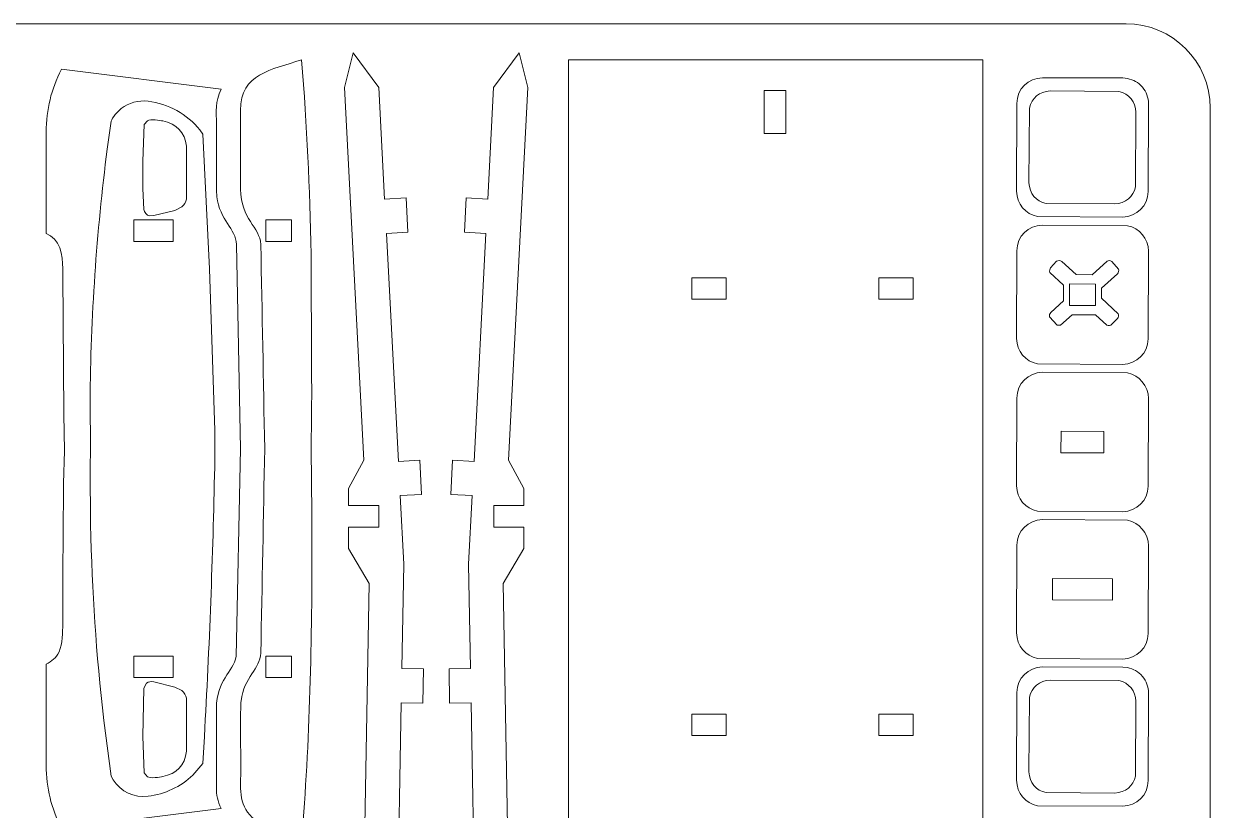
# Model space of a CAD drawing. Header units: centimetres. Extents: x -115 to 36, y 62 to 130.
# Drawn here: x -57.86 to -40.25, y 118.63 to 130.3 of the extents above; entities that cross this region are included whole.
import ezdxf

# ---------------------------------------------------------------- set-up
doc = ezdxf.new("R2010")
doc.units = ezdxf.units.CM
doc.header["$MEASUREMENT"] = 0
doc.layers.add('Camada 1', color=7, linetype='Continuous')

msp = doc.modelspace()

# ---------------------------------------------------------------- linework, layer by layer
at = {"layer": 'Camada 1', "lineweight": 9}
for points, knots in [([(-76.48531, 129.0524), (-76.48531, 129.73959), (-75.92308, 130.30186), (-75.23589, 130.30186), (-75.23589, 130.30186), (-75.23589, 130.30186), (-41.50117, 130.30186), (-41.50117, 130.30186), (-41.50117, 130.30186), (-40.81398, 130.30186), (-40.25171, 129.73959), (-40.25171, 129.0524), (-40.25171, 129.0524), (-40.25171, 129.0524), (-40.25171, 76.57619), (-40.25171, 76.57619), (-40.25171, 76.57619), (-40.25171, 75.88896), (-40.81398, 75.32674), (-41.50117, 75.32674), (-41.50117, 75.32674), (-41.50117, 75.32674), (-75.23589, 75.32674), (-75.23589, 75.32674), (-75.23589, 75.32674), (-75.92308, 75.32674), (-76.48531, 75.88896), (-76.48531, 76.57619), (-76.48531, 76.57619), (-76.48531, 76.57619), (-76.48531, 129.0524), (-76.48531, 129.0524)], [0, 0, 0, 0, 0.11111111, 0.11111111, 0.11111111, 0.11111111, 0.22222222, 0.22222222, 0.22222222, 0.22222222, 0.33333333, 0.33333333, 0.33333333, 0.33333333, 0.44444444, 0.44444444, 0.44444444, 0.44444444, 0.55555556, 0.55555556, 0.55555556, 0.55555556, 0.66666667, 0.66666667, 0.66666667, 0.66666667, 0.77777778, 0.77777778, 0.77777778, 0.77777778, 1, 1, 1, 1]), ([(-52.59216, 123.15259), (-52.59216, 123.15259), (-52.59216, 122.83399), (-52.59216, 122.83399), (-52.59216, 122.83399), (-52.59216, 122.83399), (-53.03818, 122.83399), (-53.03818, 122.83399), (-53.03818, 122.83399), (-53.03818, 122.83399), (-53.03818, 122.51538), (-53.03818, 122.51538), (-53.03818, 122.51538), (-53.03818, 122.51538), (-52.73472, 121.99841), (-52.73472, 121.99841), (-52.73472, 121.99841), (-52.73472, 121.99841), (-52.85782, 115.07573), (-52.85782, 115.07573), (-52.85782, 115.07573), (-52.85782, 115.07573), (-52.98452, 113.59119), (-52.98452, 113.59119), (-52.98452, 113.59119), (-52.98452, 113.59119), (-53.20273, 113.2903), (-53.20273, 113.2903), (-53.20273, 113.2903), (-53.20273, 113.2903), (-53.20273, 112.9717), (-53.20273, 112.9717), (-53.20273, 112.9717), (-53.20273, 112.9717), (-52.87338, 112.9717), (-52.87338, 112.9717), (-52.87338, 112.9717), (-52.87338, 112.9717), (-52.87338, 112.6531), (-52.87338, 112.6531), (-52.87338, 112.6531), (-52.87338, 112.6531), (-53.20273, 112.6531), (-53.20273, 112.6531), (-53.20273, 112.6531), (-53.20273, 112.6531), (-53.20273, 112.3345), (-53.20273, 112.3345), (-53.20273, 112.3345), (-53.20273, 112.3345), (-53.11828, 112.02372), (-53.11828, 112.02372), (-53.11828, 112.02372), (-53.11828, 112.02372), (-53.18522, 111.23918), (-53.18522, 111.23918), (-53.18522, 111.23918), (-53.18522, 111.23918), (-52.9638, 110.84691), (-52.9638, 110.84691), (-52.9638, 110.84691), (-52.9638, 110.84691), (-52.70892, 110.84691), (-52.70892, 110.84691), (-52.70892, 110.84691), (-52.70892, 110.84691), (-52.55017, 112.70736), (-52.55017, 112.70736), (-52.55017, 112.70736), (-52.55017, 112.70736), (-52.23271, 112.68025), (-52.23271, 112.68025), (-52.23271, 112.68025), (-52.23271, 112.68025), (-52.18937, 113.18818), (-52.18937, 113.18818), (-52.18937, 113.18818), (-52.18937, 113.18818), (-52.50683, 113.21528), (-52.50683, 113.21528), (-52.50683, 113.21528), (-52.50683, 113.21528), (-52.34808, 115.07573), (-52.34808, 115.07573), (-52.34808, 115.07573), (-52.34808, 115.07573), (-52.32059, 116.62247), (-52.32059, 116.62247), (-52.32059, 116.62247), (-52.32059, 116.62247), (-52.00203, 116.61681), (-52.00203, 116.61681), (-52.00203, 116.61681), (-52.00203, 116.61681), (-51.99294, 117.12647), (-51.99294, 117.12647), (-51.99294, 117.12647), (-51.99294, 117.12647), (-52.3115, 117.13213), (-52.3115, 117.13213), (-52.3115, 117.13213), (-52.3115, 117.13213), (-52.25648, 120.22563), (-52.25648, 120.22563), (-52.25648, 120.22563), (-52.25648, 120.22563), (-51.93792, 120.21996), (-51.93792, 120.21996), (-51.93792, 120.21996), (-51.93792, 120.21996), (-51.92887, 120.72966), (-51.92887, 120.72966), (-51.92887, 120.72966), (-51.92887, 120.72966), (-52.24743, 120.73533), (-52.24743, 120.73533), (-52.24743, 120.73533), (-52.24743, 120.73533), (-52.2199, 122.28208), (-52.2199, 122.28208), (-52.2199, 122.28208), (-52.2199, 122.28208), (-52.27327, 123.30017), (-52.27327, 123.30017), (-52.27327, 123.30017), (-52.27327, 123.30017), (-51.95509, 123.31688), (-51.95509, 123.31688), (-51.95509, 123.31688), (-51.95509, 123.31688), (-51.98177, 123.82591), (-51.98177, 123.82591), (-51.98177, 123.82591), (-51.98177, 123.82591), (-52.29995, 123.80924), (-52.29995, 123.80924), (-52.29995, 123.80924), (-52.29995, 123.80924), (-52.47718, 127.19093), (-52.47718, 127.19093), (-52.47718, 127.19093), (-52.47718, 127.19093), (-52.159, 127.20759), (-52.159, 127.20759), (-52.159, 127.20759), (-52.159, 127.20759), (-52.18569, 127.71666), (-52.18569, 127.71666), (-52.18569, 127.71666), (-52.18569, 127.71666), (-52.50387, 127.7), (-52.50387, 127.7), (-52.50387, 127.7), (-52.50387, 127.7), (-52.59073, 129.35805), (-52.59073, 129.35805), (-52.59073, 129.35805), (-52.59073, 129.35805), (-52.96989, 129.87017), (-52.96989, 129.87017), (-52.96989, 129.87017), (-52.96989, 129.87017), (-53.10052, 129.35805), (-53.10052, 129.35805), (-53.10052, 129.35805), (-53.10052, 129.35805), (-52.81063, 123.82688), (-52.81063, 123.82688), (-52.81063, 123.82688), (-52.81063, 123.82688), (-53.03818, 123.40746), (-53.03818, 123.40746), (-53.03818, 123.40746), (-53.03818, 123.40746), (-53.03818, 123.15259), (-53.03818, 123.15259), (-53.03818, 123.15259), (-53.03818, 123.15259), (-52.59216, 123.15259), (-52.59216, 123.15259)], [0, 0, 0, 0, 0.02173913, 0.02173913, 0.02173913, 0.02173913, 0.04347826, 0.04347826, 0.04347826, 0.04347826, 0.06521739, 0.06521739, 0.06521739, 0.06521739, 0.08695652, 0.08695652, 0.08695652, 0.08695652, 0.10869565, 0.10869565, 0.10869565, 0.10869565, 0.13043478, 0.13043478, 0.13043478, 0.13043478, 0.15217391, 0.15217391, 0.15217391, 0.15217391, 0.17391304, 0.17391304, 0.17391304, 0.17391304, 0.19565217, 0.19565217, 0.19565217, 0.19565217, 0.2173913, 0.2173913, 0.2173913, 0.2173913, 0.23913043, 0.23913043, 0.23913043, 0.23913043, 0.26086957, 0.26086957, 0.26086957, 0.26086957, 0.2826087, 0.2826087, 0.2826087, 0.2826087, 0.30434783, 0.30434783, 0.30434783, 0.30434783, 0.32608696, 0.32608696, 0.32608696, 0.32608696, 0.34782609, 0.34782609, 0.34782609, 0.34782609, 0.36956522, 0.36956522, 0.36956522, 0.36956522, 0.39130435, 0.39130435, 0.39130435, 0.39130435, 0.41304348, 0.41304348, 0.41304348, 0.41304348, 0.43478261, 0.43478261, 0.43478261, 0.43478261, 0.45652174, 0.45652174, 0.45652174, 0.45652174, 0.47826087, 0.47826087, 0.47826087, 0.47826087, 0.5, 0.5, 0.5, 0.5, 0.52173913, 0.52173913, 0.52173913, 0.52173913, 0.54347826, 0.54347826, 0.54347826, 0.54347826, 0.56521739, 0.56521739, 0.56521739, 0.56521739, 0.58695652, 0.58695652, 0.58695652, 0.58695652, 0.60869565, 0.60869565, 0.60869565, 0.60869565, 0.63043478, 0.63043478, 0.63043478, 0.63043478, 0.65217391, 0.65217391, 0.65217391, 0.65217391, 0.67391304, 0.67391304, 0.67391304, 0.67391304, 0.69565217, 0.69565217, 0.69565217, 0.69565217, 0.7173913, 0.7173913, 0.7173913, 0.7173913, 0.73913043, 0.73913043, 0.73913043, 0.73913043, 0.76086957, 0.76086957, 0.76086957, 0.76086957, 0.7826087, 0.7826087, 0.7826087, 0.7826087, 0.80434783, 0.80434783, 0.80434783, 0.80434783, 0.82608696, 0.82608696, 0.82608696, 0.82608696, 0.84782609, 0.84782609, 0.84782609, 0.84782609, 0.86956522, 0.86956522, 0.86956522, 0.86956522, 0.89130435, 0.89130435, 0.89130435, 0.89130435, 0.91304348, 0.91304348, 0.91304348, 0.91304348, 0.93478261, 0.93478261, 0.93478261, 0.93478261, 0.95652174, 0.95652174, 0.95652174, 0.95652174, 1, 1, 1, 1]), ([(-50.88548, 123.15259), (-50.88548, 123.15259), (-50.88548, 122.83399), (-50.88548, 122.83399), (-50.88548, 122.83399), (-50.88548, 122.83399), (-50.43947, 122.83399), (-50.43947, 122.83399), (-50.43947, 122.83399), (-50.43947, 122.83399), (-50.43947, 122.51538), (-50.43947, 122.51538), (-50.43947, 122.51538), (-50.43947, 122.51538), (-50.74293, 121.99841), (-50.74293, 121.99841), (-50.74293, 121.99841), (-50.74293, 121.99841), (-50.61983, 115.07573), (-50.61983, 115.07573), (-50.61983, 115.07573), (-50.61983, 115.07573), (-50.49313, 113.59119), (-50.49313, 113.59119), (-50.49313, 113.59119), (-50.49313, 113.59119), (-50.27492, 113.2903), (-50.27492, 113.2903), (-50.27492, 113.2903), (-50.27492, 113.2903), (-50.27492, 112.9717), (-50.27492, 112.9717), (-50.27492, 112.9717), (-50.27492, 112.9717), (-50.60426, 112.9717), (-50.60426, 112.9717), (-50.60426, 112.9717), (-50.60426, 112.9717), (-50.60426, 112.6531), (-50.60426, 112.6531), (-50.60426, 112.6531), (-50.60426, 112.6531), (-50.27492, 112.6531), (-50.27492, 112.6531), (-50.27492, 112.6531), (-50.27492, 112.6531), (-50.27492, 112.3345), (-50.27492, 112.3345), (-50.27492, 112.3345), (-50.27492, 112.3345), (-50.35941, 112.02372), (-50.35941, 112.02372), (-50.35941, 112.02372), (-50.35941, 112.02372), (-50.29247, 111.23918), (-50.29247, 111.23918), (-50.29247, 111.23918), (-50.29247, 111.23918), (-50.51385, 110.84691), (-50.51385, 110.84691), (-50.51385, 110.84691), (-50.51385, 110.84691), (-50.76877, 110.84691), (-50.76877, 110.84691), (-50.76877, 110.84691), (-50.76877, 110.84691), (-50.92748, 112.70736), (-50.92748, 112.70736), (-50.92748, 112.70736), (-50.92748, 112.70736), (-51.24494, 112.68025), (-51.24494, 112.68025), (-51.24494, 112.68025), (-51.24494, 112.68025), (-51.28828, 113.18818), (-51.28828, 113.18818), (-51.28828, 113.18818), (-51.28828, 113.18818), (-50.97082, 113.21528), (-50.97082, 113.21528), (-50.97082, 113.21528), (-50.97082, 113.21528), (-51.12957, 115.07573), (-51.12957, 115.07573), (-51.12957, 115.07573), (-51.12957, 115.07573), (-51.1571, 116.62247), (-51.1571, 116.62247), (-51.1571, 116.62247), (-51.1571, 116.62247), (-51.47562, 116.61681), (-51.47562, 116.61681), (-51.47562, 116.61681), (-51.47562, 116.61681), (-51.48471, 117.12647), (-51.48471, 117.12647), (-51.48471, 117.12647), (-51.48471, 117.12647), (-51.16615, 117.13213), (-51.16615, 117.13213), (-51.16615, 117.13213), (-51.16615, 117.13213), (-51.22117, 120.22563), (-51.22117, 120.22563), (-51.22117, 120.22563), (-51.22117, 120.22563), (-51.53973, 120.21996), (-51.53973, 120.21996), (-51.53973, 120.21996), (-51.53973, 120.21996), (-51.54878, 120.72966), (-51.54878, 120.72966), (-51.54878, 120.72966), (-51.54878, 120.72966), (-51.23022, 120.73533), (-51.23022, 120.73533), (-51.23022, 120.73533), (-51.23022, 120.73533), (-51.25775, 122.28208), (-51.25775, 122.28208), (-51.25775, 122.28208), (-51.25775, 122.28208), (-51.20438, 123.30017), (-51.20438, 123.30017), (-51.20438, 123.30017), (-51.20438, 123.30017), (-51.52256, 123.31688), (-51.52256, 123.31688), (-51.52256, 123.31688), (-51.52256, 123.31688), (-51.49588, 123.82591), (-51.49588, 123.82591), (-51.49588, 123.82591), (-51.49588, 123.82591), (-51.1777, 123.80924), (-51.1777, 123.80924), (-51.1777, 123.80924), (-51.1777, 123.80924), (-51.00051, 127.19093), (-51.00051, 127.19093), (-51.00051, 127.19093), (-51.00051, 127.19093), (-51.31864, 127.20759), (-51.31864, 127.20759), (-51.31864, 127.20759), (-51.31864, 127.20759), (-51.29196, 127.71666), (-51.29196, 127.71666), (-51.29196, 127.71666), (-51.29196, 127.71666), (-50.97382, 127.7), (-50.97382, 127.7), (-50.97382, 127.7), (-50.97382, 127.7), (-50.88692, 129.35805), (-50.88692, 129.35805), (-50.88692, 129.35805), (-50.88692, 129.35805), (-50.50776, 129.87017), (-50.50776, 129.87017), (-50.50776, 129.87017), (-50.50776, 129.87017), (-50.37713, 129.35805), (-50.37713, 129.35805), (-50.37713, 129.35805), (-50.37713, 129.35805), (-50.66702, 123.82688), (-50.66702, 123.82688), (-50.66702, 123.82688), (-50.66702, 123.82688), (-50.43947, 123.40746), (-50.43947, 123.40746), (-50.43947, 123.40746), (-50.43947, 123.40746), (-50.43947, 123.15259), (-50.43947, 123.15259), (-50.43947, 123.15259), (-50.43947, 123.15259), (-50.88548, 123.15259), (-50.88548, 123.15259)], [0, 0, 0, 0, 0.02173913, 0.02173913, 0.02173913, 0.02173913, 0.04347826, 0.04347826, 0.04347826, 0.04347826, 0.06521739, 0.06521739, 0.06521739, 0.06521739, 0.08695652, 0.08695652, 0.08695652, 0.08695652, 0.10869565, 0.10869565, 0.10869565, 0.10869565, 0.13043478, 0.13043478, 0.13043478, 0.13043478, 0.15217391, 0.15217391, 0.15217391, 0.15217391, 0.17391304, 0.17391304, 0.17391304, 0.17391304, 0.19565217, 0.19565217, 0.19565217, 0.19565217, 0.2173913, 0.2173913, 0.2173913, 0.2173913, 0.23913043, 0.23913043, 0.23913043, 0.23913043, 0.26086957, 0.26086957, 0.26086957, 0.26086957, 0.2826087, 0.2826087, 0.2826087, 0.2826087, 0.30434783, 0.30434783, 0.30434783, 0.30434783, 0.32608696, 0.32608696, 0.32608696, 0.32608696, 0.34782609, 0.34782609, 0.34782609, 0.34782609, 0.36956522, 0.36956522, 0.36956522, 0.36956522, 0.39130435, 0.39130435, 0.39130435, 0.39130435, 0.41304348, 0.41304348, 0.41304348, 0.41304348, 0.43478261, 0.43478261, 0.43478261, 0.43478261, 0.45652174, 0.45652174, 0.45652174, 0.45652174, 0.47826087, 0.47826087, 0.47826087, 0.47826087, 0.5, 0.5, 0.5, 0.5, 0.52173913, 0.52173913, 0.52173913, 0.52173913, 0.54347826, 0.54347826, 0.54347826, 0.54347826, 0.56521739, 0.56521739, 0.56521739, 0.56521739, 0.58695652, 0.58695652, 0.58695652, 0.58695652, 0.60869565, 0.60869565, 0.60869565, 0.60869565, 0.63043478, 0.63043478, 0.63043478, 0.63043478, 0.65217391, 0.65217391, 0.65217391, 0.65217391, 0.67391304, 0.67391304, 0.67391304, 0.67391304, 0.69565217, 0.69565217, 0.69565217, 0.69565217, 0.7173913, 0.7173913, 0.7173913, 0.7173913, 0.73913043, 0.73913043, 0.73913043, 0.73913043, 0.76086957, 0.76086957, 0.76086957, 0.76086957, 0.7826087, 0.7826087, 0.7826087, 0.7826087, 0.80434783, 0.80434783, 0.80434783, 0.80434783, 0.82608696, 0.82608696, 0.82608696, 0.82608696, 0.84782609, 0.84782609, 0.84782609, 0.84782609, 0.86956522, 0.86956522, 0.86956522, 0.86956522, 0.89130435, 0.89130435, 0.89130435, 0.89130435, 0.91304348, 0.91304348, 0.91304348, 0.91304348, 0.93478261, 0.93478261, 0.93478261, 0.93478261, 0.95652174, 0.95652174, 0.95652174, 0.95652174, 1, 1, 1, 1]), ([(-57.46257, 127.15706), (-57.46257, 127.15706), (-57.52841, 127.19161), (-57.52841, 127.19161), (-57.52841, 127.19161), (-57.52841, 127.19161), (-57.52841, 128.6901), (-57.52841, 128.6901), (-57.52841, 128.6901), (-57.51962, 129.04169), (-57.45728, 129.31741), (-57.29874, 129.62849), (-57.29874, 129.62849), (-57.29874, 129.62849), (-54.9316, 129.33302), (-54.9316, 129.33302), (-54.9316, 129.33302), (-55.02231, 129.13054), (-55.00049, 129.01852), (-54.99875, 128.79616), (-54.99875, 128.79616), (-54.99727, 128.60295), (-55.00607, 127.83198), (-54.99436, 127.73607), (-54.99436, 127.73607), (-54.95122, 127.38271), (-54.71124, 127.2627), (-54.7013, 127.02723), (-54.7013, 127.02723), (-54.7013, 127.02723), (-54.6423, 123.99595), (-54.6423, 123.99595), (-54.6423, 123.99595), (-54.6423, 123.99595), (-54.70658, 120.91747), (-54.70658, 120.91747), (-54.70658, 120.91747), (-54.7542, 120.67228), (-54.99744, 120.5732), (-55.00057, 120.14274), (-55.00057, 120.14274), (-55.00057, 120.14274), (-55.00138, 118.97714), (-55.00138, 118.97714), (-55.00138, 118.97714), (-55.00358, 118.85201), (-54.98095, 118.76904), (-54.9316, 118.65884), (-54.9316, 118.65884), (-54.9316, 118.65884), (-57.29874, 118.36341), (-57.29874, 118.36341), (-57.29874, 118.36341), (-57.45728, 118.67444), (-57.51962, 118.95012), (-57.52841, 119.30175), (-57.52841, 119.30175), (-57.52841, 119.30175), (-57.52841, 120.80024), (-57.52841, 120.80024), (-57.52841, 120.80024), (-57.44054, 120.84634), (-57.38011, 120.88524), (-57.33537, 120.98526), (-57.33537, 120.98526), (-57.28411, 121.09998), (-57.28153, 121.27485), (-57.28077, 121.39875), (-57.28077, 121.39875), (-57.27557, 122.25755), (-57.28094, 123.10379), (-57.25646, 123.96402), (-57.25646, 123.96402), (-57.25646, 123.96402), (-57.26699, 124.5076), (-57.26699, 124.5076), (-57.26699, 124.5076), (-57.26699, 124.5076), (-57.28077, 126.5931), (-57.28077, 126.5931), (-57.28077, 126.5931), (-57.28196, 126.78661), (-57.27988, 127.03819), (-57.46257, 127.15706)], [0, 0, 0, 0, 0.04545455, 0.04545455, 0.04545455, 0.04545455, 0.09090909, 0.09090909, 0.09090909, 0.09090909, 0.13636364, 0.13636364, 0.13636364, 0.13636364, 0.18181818, 0.18181818, 0.18181818, 0.18181818, 0.22727273, 0.22727273, 0.22727273, 0.22727273, 0.27272727, 0.27272727, 0.27272727, 0.27272727, 0.31818182, 0.31818182, 0.31818182, 0.31818182, 0.36363636, 0.36363636, 0.36363636, 0.36363636, 0.40909091, 0.40909091, 0.40909091, 0.40909091, 0.45454545, 0.45454545, 0.45454545, 0.45454545, 0.5, 0.5, 0.5, 0.5, 0.54545455, 0.54545455, 0.54545455, 0.54545455, 0.59090909, 0.59090909, 0.59090909, 0.59090909, 0.63636364, 0.63636364, 0.63636364, 0.63636364, 0.68181818, 0.68181818, 0.68181818, 0.68181818, 0.72727273, 0.72727273, 0.72727273, 0.72727273, 0.77272727, 0.77272727, 0.77272727, 0.77272727, 0.81818182, 0.81818182, 0.81818182, 0.81818182, 0.86363636, 0.86363636, 0.86363636, 0.86363636, 0.90909091, 0.90909091, 0.90909091, 0.90909091, 1, 1, 1, 1]), ([(-54.63524, 120.25578), (-54.59163, 120.61305), (-54.3521, 120.7264), (-54.34218, 120.96462), (-54.34218, 120.96462), (-54.32252, 121.97506), (-54.30285, 122.9855), (-54.28319, 123.99595), (-54.28319, 123.99595), (-54.30285, 125.00635), (-54.32252, 126.01679), (-54.34218, 127.02723), (-54.34218, 127.02723), (-54.35322, 127.28739), (-54.63816, 127.397), (-54.64146, 127.84911), (-54.64146, 127.84911), (-54.64171, 128.23766), (-54.64197, 128.62616), (-54.64226, 129.01471), (-54.64226, 129.01471), (-54.64738, 129.57026), (-54.1869, 129.61081), (-53.73534, 129.768), (-53.73534, 129.768), (-53.65694, 128.77007), (-53.61461, 127.88189), (-53.59545, 126.87973), (-53.59545, 126.87973), (-53.59228, 126.1747), (-53.58907, 125.46966), (-53.58589, 124.76463), (-53.58589, 124.76463), (-53.58894, 124.5084), (-53.59203, 124.25217), (-53.59511, 123.99595), (-53.59511, 123.99595), (-53.59203, 123.73968), (-53.58894, 123.48345), (-53.58589, 123.22723), (-53.58589, 123.22723), (-53.57422, 121.77643), (-53.59287, 120.1844), (-53.695, 118.73783), (-53.695, 118.73783), (-53.70845, 118.56652), (-53.72189, 118.39521), (-53.73534, 118.2239), (-53.73534, 118.2239), (-53.9209, 118.28847), (-54.28412, 118.3829), (-54.4268, 118.48998), (-54.4268, 118.48998), (-54.67318, 118.67478), (-54.64163, 118.94044), (-54.63968, 119.19569), (-54.63968, 119.19569), (-54.63816, 119.38891), (-54.64696, 120.15991), (-54.63524, 120.25578)], [0, 0, 0, 0, 0.0625, 0.0625, 0.0625, 0.0625, 0.125, 0.125, 0.125, 0.125, 0.1875, 0.1875, 0.1875, 0.1875, 0.25, 0.25, 0.25, 0.25, 0.3125, 0.3125, 0.3125, 0.3125, 0.375, 0.375, 0.375, 0.375, 0.4375, 0.4375, 0.4375, 0.4375, 0.5, 0.5, 0.5, 0.5, 0.5625, 0.5625, 0.5625, 0.5625, 0.625, 0.625, 0.625, 0.625, 0.6875, 0.6875, 0.6875, 0.6875, 0.75, 0.75, 0.75, 0.75, 0.8125, 0.8125, 0.8125, 0.8125, 0.875, 0.875, 0.875, 0.875, 1, 1, 1, 1]), ([(-43.62764, 129.768), (-43.62764, 129.768), (-49.77488, 129.768), (-49.77488, 129.768), (-49.77488, 129.768), (-49.77488, 129.768), (-49.77488, 116.50547), (-49.77488, 116.50547), (-49.77488, 116.50547), (-49.77488, 116.50547), (-43.62764, 116.50547), (-43.62764, 116.50547), (-43.62764, 116.50547), (-43.62764, 116.50547), (-43.62764, 129.768), (-43.62764, 129.768)], [0, 0, 0, 0, 0.2, 0.2, 0.2, 0.2, 0.4, 0.4, 0.4, 0.4, 0.6, 0.6, 0.6, 0.6, 1, 1, 1, 1]), ([(-41.54952, 129.49736), (-41.54952, 129.49736), (-41.48105, 129.49098), (-41.48105, 129.49098), (-41.48105, 129.49098), (-41.39123, 129.4659), (-41.3223, 129.43706), (-41.25777, 129.36018), (-41.25777, 129.36018), (-41.19835, 129.28934), (-41.17213, 129.20511), (-41.16828, 129.11397), (-41.16828, 129.11397), (-41.16828, 129.11397), (-41.17196, 127.81335), (-41.17196, 127.81335), (-41.17196, 127.81335), (-41.18249, 127.59362), (-41.33562, 127.44138), (-41.55535, 127.43212), (-41.55535, 127.43212), (-41.55535, 127.43212), (-42.81487, 127.44188), (-42.81487, 127.44188), (-42.81487, 127.44188), (-42.99549, 127.47521), (-43.11956, 127.62808), (-43.12764, 127.81889), (-43.12764, 127.81889), (-43.12764, 127.81889), (-43.12396, 129.11951), (-43.12396, 129.11951), (-43.12396, 129.11951), (-43.11343, 129.3392), (-42.9603, 129.49148), (-42.74053, 129.50075), (-42.74053, 129.50075), (-42.74053, 129.50075), (-41.54952, 129.49736), (-41.54952, 129.49736)], [0, 0, 0, 0, 0.09090909, 0.09090909, 0.09090909, 0.09090909, 0.18181818, 0.18181818, 0.18181818, 0.18181818, 0.27272727, 0.27272727, 0.27272727, 0.27272727, 0.36363636, 0.36363636, 0.36363636, 0.36363636, 0.45454545, 0.45454545, 0.45454545, 0.45454545, 0.54545455, 0.54545455, 0.54545455, 0.54545455, 0.63636364, 0.63636364, 0.63636364, 0.63636364, 0.72727273, 0.72727273, 0.72727273, 0.72727273, 0.81818182, 0.81818182, 0.81818182, 0.81818182, 1, 1, 1, 1]), ([(-46.5513, 128.67489), (-46.5513, 128.67489), (-46.5513, 129.31209), (-46.5513, 129.31209), (-46.5513, 129.31209), (-46.5513, 129.31209), (-46.86991, 129.31209), (-46.86991, 129.31209), (-46.86991, 129.31209), (-46.86991, 129.31209), (-46.86991, 128.67489), (-46.86991, 128.67489), (-46.86991, 128.67489), (-46.86991, 128.67489), (-46.5513, 128.67489), (-46.5513, 128.67489)], [0, 0, 0, 0, 0.2, 0.2, 0.2, 0.2, 0.4, 0.4, 0.4, 0.4, 0.6, 0.6, 0.6, 0.6, 1, 1, 1, 1]), ([(-41.60749, 129.2967), (-41.46028, 129.26951), (-41.35663, 129.13819), (-41.35406, 128.99117), (-41.35406, 128.99117), (-41.35406, 128.99117), (-41.36222, 127.88169), (-41.36222, 127.88169), (-41.36222, 127.88169), (-41.38924, 127.73537), (-41.51315, 127.63476), (-41.66771, 127.62825), (-41.66771, 127.62825), (-41.66771, 127.62825), (-42.68839, 127.63616), (-42.68839, 127.63616), (-42.68839, 127.63616), (-42.83471, 127.66318), (-42.93531, 127.78704), (-42.94182, 127.94169), (-42.94182, 127.94169), (-42.94182, 127.94169), (-42.93366, 129.05118), (-42.93366, 129.05118), (-42.93366, 129.05118), (-42.90664, 129.19754), (-42.78278, 129.29806), (-42.62817, 129.30461), (-42.62817, 129.30461), (-42.62817, 129.30461), (-41.60749, 129.2967), (-41.60749, 129.2967)], [0, 0, 0, 0, 0.11111111, 0.11111111, 0.11111111, 0.11111111, 0.22222222, 0.22222222, 0.22222222, 0.22222222, 0.33333333, 0.33333333, 0.33333333, 0.33333333, 0.44444444, 0.44444444, 0.44444444, 0.44444444, 0.55555556, 0.55555556, 0.55555556, 0.55555556, 0.66666667, 0.66666667, 0.66666667, 0.66666667, 0.77777778, 0.77777778, 0.77777778, 0.77777778, 1, 1, 1, 1]), ([(-56.86892, 122.8734), (-56.86892, 122.8734), (-56.87446, 123.70695), (-56.87446, 123.70695), (-56.87446, 123.70695), (-56.87446, 123.70695), (-56.87045, 123.99595), (-56.87045, 123.99595), (-56.87045, 123.99595), (-56.87045, 123.99595), (-56.87455, 124.7017), (-56.87455, 124.7017), (-56.87455, 124.7017), (-56.86631, 125.94144), (-56.78, 127.21248), (-56.62056, 128.44195), (-56.62056, 128.44195), (-56.62056, 128.44195), (-56.56415, 128.8549), (-56.56415, 128.8549), (-56.56415, 128.8549), (-56.54665, 128.90761), (-56.46311, 129.00367), (-56.4136, 129.04266), (-56.4136, 129.04266), (-56.30281, 129.1299), (-56.15469, 129.17071), (-56.01486, 129.15244), (-56.01486, 129.15244), (-55.71536, 129.1133), (-55.4351, 128.96295), (-55.24699, 128.72533), (-55.24699, 128.72533), (-55.24699, 128.72533), (-55.20161, 128.66389), (-55.20161, 128.66389), (-55.20161, 128.66389), (-55.20161, 128.66389), (-55.10054, 126.66664), (-55.10054, 126.66664), (-55.10054, 126.66664), (-55.10054, 126.66664), (-55.02599, 124.26803), (-55.02599, 124.26803), (-55.02599, 124.26803), (-55.02599, 124.26803), (-55.02599, 123.72382), (-55.02599, 123.72382), (-55.02599, 123.72382), (-55.0532, 122.39231), (-55.10427, 121.05697), (-55.17861, 119.72726), (-55.17861, 119.72726), (-55.17861, 119.72726), (-55.20161, 119.32797), (-55.20161, 119.32797), (-55.20161, 119.32797), (-55.20161, 119.32797), (-55.34958, 119.15344), (-55.34958, 119.15344), (-55.34958, 119.15344), (-55.52981, 118.97993), (-55.76728, 118.87168), (-56.01486, 118.83941), (-56.01486, 118.83941), (-56.21895, 118.81281), (-56.42514, 118.90967), (-56.5348, 119.08388), (-56.5348, 119.08388), (-56.5348, 119.08388), (-56.56415, 119.13695), (-56.56415, 119.13695), (-56.56415, 119.13695), (-56.56415, 119.13695), (-56.67135, 119.96361), (-56.67135, 119.96361), (-56.67135, 119.96361), (-56.78825, 120.97194), (-56.84159, 121.86048), (-56.86892, 122.8734)], [0, 0, 0, 0, 0.04761905, 0.04761905, 0.04761905, 0.04761905, 0.0952381, 0.0952381, 0.0952381, 0.0952381, 0.14285714, 0.14285714, 0.14285714, 0.14285714, 0.19047619, 0.19047619, 0.19047619, 0.19047619, 0.23809524, 0.23809524, 0.23809524, 0.23809524, 0.28571429, 0.28571429, 0.28571429, 0.28571429, 0.33333333, 0.33333333, 0.33333333, 0.33333333, 0.38095238, 0.38095238, 0.38095238, 0.38095238, 0.42857143, 0.42857143, 0.42857143, 0.42857143, 0.47619048, 0.47619048, 0.47619048, 0.47619048, 0.52380952, 0.52380952, 0.52380952, 0.52380952, 0.57142857, 0.57142857, 0.57142857, 0.57142857, 0.61904762, 0.61904762, 0.61904762, 0.61904762, 0.66666667, 0.66666667, 0.66666667, 0.66666667, 0.71428571, 0.71428571, 0.71428571, 0.71428571, 0.76190476, 0.76190476, 0.76190476, 0.76190476, 0.80952381, 0.80952381, 0.80952381, 0.80952381, 0.85714286, 0.85714286, 0.85714286, 0.85714286, 0.9047619, 0.9047619, 0.9047619, 0.9047619, 1, 1, 1, 1]), ([(-55.64154, 127.07286), (-55.64154, 127.07286), (-56.22774, 127.07286), (-56.22774, 127.07286), (-56.22774, 127.07286), (-56.22774, 127.07286), (-56.22774, 127.39146), (-56.22774, 127.39146), (-56.22774, 127.39146), (-56.22774, 127.39146), (-55.64154, 127.39146), (-55.64154, 127.39146), (-55.64154, 127.39146), (-55.64154, 127.39146), (-55.64154, 127.07286), (-55.64154, 127.07286)], [0, 0, 0, 0, 0.2, 0.2, 0.2, 0.2, 0.4, 0.4, 0.4, 0.4, 0.6, 0.6, 0.6, 0.6, 1, 1, 1, 1]), ([(-54.26716, 127.39146), (-54.13971, 127.39146), (-54.01229, 127.39146), (-53.88483, 127.39146), (-53.88483, 127.39146), (-53.88483, 127.28528), (-53.88483, 127.17905), (-53.88483, 127.07286), (-53.88483, 127.07286), (-54.01229, 127.07286), (-54.13971, 127.07286), (-54.26716, 127.07286), (-54.26716, 127.07286), (-54.26716, 127.17905), (-54.26716, 127.28528), (-54.26716, 127.39146)], [0, 0, 0, 0, 0.2, 0.2, 0.2, 0.2, 0.4, 0.4, 0.4, 0.4, 0.6, 0.6, 0.6, 0.6, 1, 1, 1, 1]), ([(-41.48101, 127.30567), (-41.29768, 127.2718), (-41.17183, 127.10927), (-41.16828, 126.92863), (-41.16828, 126.92863), (-41.16828, 126.92863), (-41.17196, 125.628), (-41.17196, 125.628), (-41.17196, 125.628), (-41.18249, 125.40831), (-41.33558, 125.25607), (-41.55535, 125.24677), (-41.55535, 125.24677), (-41.55535, 125.24677), (-42.81487, 125.25654), (-42.81487, 125.25654), (-42.81487, 125.25654), (-42.99549, 125.2899), (-43.11956, 125.44278), (-43.12764, 125.63354), (-43.12764, 125.63354), (-43.12764, 125.63354), (-43.12396, 126.93417), (-43.12396, 126.93417), (-43.12396, 126.93417), (-43.11343, 127.1539), (-42.9603, 127.30614), (-42.74053, 127.3154), (-42.74053, 127.3154), (-42.74053, 127.3154), (-41.48101, 127.30567), (-41.48101, 127.30567)], [0, 0, 0, 0, 0.11111111, 0.11111111, 0.11111111, 0.11111111, 0.22222222, 0.22222222, 0.22222222, 0.22222222, 0.33333333, 0.33333333, 0.33333333, 0.33333333, 0.44444444, 0.44444444, 0.44444444, 0.44444444, 0.55555556, 0.55555556, 0.55555556, 0.55555556, 0.66666667, 0.66666667, 0.66666667, 0.66666667, 0.77777778, 0.77777778, 0.77777778, 0.77777778, 1, 1, 1, 1]), ([(-47.94416, 126.53229), (-47.94416, 126.53229), (-47.43437, 126.53229), (-47.43437, 126.53229), (-47.43437, 126.53229), (-47.43437, 126.53229), (-47.43437, 126.21369), (-47.43437, 126.21369), (-47.43437, 126.21369), (-47.43437, 126.21369), (-47.94416, 126.21369), (-47.94416, 126.21369), (-47.94416, 126.21369), (-47.94416, 126.21369), (-47.94416, 126.53229), (-47.94416, 126.53229)], [0, 0, 0, 0, 0.2, 0.2, 0.2, 0.2, 0.4, 0.4, 0.4, 0.4, 0.6, 0.6, 0.6, 0.6, 1, 1, 1, 1]), ([(-44.6621, 126.53229), (-44.6621, 126.53229), (-45.17189, 126.53229), (-45.17189, 126.53229), (-45.17189, 126.53229), (-45.17189, 126.53229), (-45.17189, 126.21369), (-45.17189, 126.21369), (-45.17189, 126.21369), (-45.17189, 126.21369), (-44.6621, 126.21369), (-44.6621, 126.21369), (-44.6621, 126.21369), (-44.6621, 126.21369), (-44.6621, 126.53229), (-44.6621, 126.53229)], [0, 0, 0, 0, 0.2, 0.2, 0.2, 0.2, 0.4, 0.4, 0.4, 0.4, 0.6, 0.6, 0.6, 0.6, 1, 1, 1, 1]), ([(-42.33866, 126.44096), (-42.33866, 126.44096), (-42.33955, 126.12236), (-42.33955, 126.12236), (-42.33955, 126.12236), (-42.33955, 126.12236), (-41.95722, 126.12126), (-41.95722, 126.12126), (-41.95722, 126.12126), (-41.95722, 126.12126), (-41.95633, 126.43986), (-41.95633, 126.43986), (-41.95633, 126.43986), (-41.95633, 126.43986), (-42.33866, 126.44096), (-42.33866, 126.44096)], [0, 0, 0, 0, 0.2, 0.2, 0.2, 0.2, 0.4, 0.4, 0.4, 0.4, 0.6, 0.6, 0.6, 0.6, 1, 1, 1, 1]), ([(-41.48101, 125.12033), (-41.30583, 125.08795), (-41.17197, 124.93153), (-41.16828, 124.74328), (-41.16828, 124.74328), (-41.16828, 124.74328), (-41.17196, 123.4427), (-41.17196, 123.4427), (-41.17196, 123.4427), (-41.18245, 123.22297), (-41.33562, 123.07073), (-41.55535, 123.06142), (-41.55535, 123.06142), (-41.55535, 123.06142), (-42.81487, 123.07119), (-42.81487, 123.07119), (-42.81487, 123.07119), (-42.99545, 123.10452), (-43.11956, 123.25743), (-43.1276, 123.44824), (-43.1276, 123.44824), (-43.1276, 123.44824), (-43.12392, 124.74882), (-43.12392, 124.74882), (-43.12392, 124.74882), (-43.11339, 124.96855), (-42.9603, 125.12079), (-42.74053, 125.1301), (-42.74053, 125.1301), (-42.74053, 125.1301), (-41.48101, 125.12033), (-41.48101, 125.12033)], [0, 0, 0, 0, 0.11111111, 0.11111111, 0.11111111, 0.11111111, 0.22222222, 0.22222222, 0.22222222, 0.22222222, 0.33333333, 0.33333333, 0.33333333, 0.33333333, 0.44444444, 0.44444444, 0.44444444, 0.44444444, 0.55555556, 0.55555556, 0.55555556, 0.55555556, 0.66666667, 0.66666667, 0.66666667, 0.66666667, 0.77777778, 0.77777778, 0.77777778, 0.77777778, 1, 1, 1, 1]), ([(-41.8298, 123.93557), (-41.8298, 123.93557), (-41.82887, 124.25417), (-41.82887, 124.25417), (-41.82887, 124.25417), (-41.82887, 124.25417), (-42.46608, 124.25595), (-42.46608, 124.25595), (-42.46608, 124.25595), (-42.46608, 124.25595), (-42.46701, 123.93735), (-42.46701, 123.93735), (-42.46701, 123.93735), (-42.46701, 123.93735), (-41.8298, 123.93557), (-41.8298, 123.93557)], [0, 0, 0, 0, 0.2, 0.2, 0.2, 0.2, 0.4, 0.4, 0.4, 0.4, 0.6, 0.6, 0.6, 0.6, 1, 1, 1, 1]), ([(-41.48101, 122.93498), (-41.30574, 122.9026), (-41.172, 122.74614), (-41.16828, 122.55798), (-41.16828, 122.55798), (-41.16828, 122.55798), (-41.17196, 121.25735), (-41.17196, 121.25735), (-41.17196, 121.25735), (-41.18249, 121.03762), (-41.33562, 120.88538), (-41.55535, 120.87612), (-41.55535, 120.87612), (-41.55535, 120.87612), (-42.81487, 120.88585), (-42.81487, 120.88585), (-42.81487, 120.88585), (-42.99545, 120.91921), (-43.11956, 121.07209), (-43.12764, 121.26289), (-43.12764, 121.26289), (-43.12764, 121.26289), (-43.12396, 122.56352), (-43.12396, 122.56352), (-43.12396, 122.56352), (-43.11343, 122.78321), (-42.9603, 122.93545), (-42.74053, 122.94475), (-42.74053, 122.94475), (-42.74053, 122.94475), (-41.48101, 122.93498), (-41.48101, 122.93498)], [0, 0, 0, 0, 0.11111111, 0.11111111, 0.11111111, 0.11111111, 0.22222222, 0.22222222, 0.22222222, 0.22222222, 0.33333333, 0.33333333, 0.33333333, 0.33333333, 0.44444444, 0.44444444, 0.44444444, 0.44444444, 0.55555556, 0.55555556, 0.55555556, 0.55555556, 0.66666667, 0.66666667, 0.66666667, 0.66666667, 0.77777778, 0.77777778, 0.77777778, 0.77777778, 1, 1, 1, 1]), ([(-41.70146, 122.06845), (-41.70146, 122.06845), (-42.59354, 122.07098), (-42.59354, 122.07098), (-42.59354, 122.07098), (-42.59354, 122.07098), (-42.59447, 121.75238), (-42.59447, 121.75238), (-42.59447, 121.75238), (-42.59447, 121.75238), (-41.70235, 121.74985), (-41.70235, 121.74985), (-41.70235, 121.74985), (-41.70235, 121.74985), (-41.70146, 122.06845), (-41.70146, 122.06845)], [0, 0, 0, 0, 0.2, 0.2, 0.2, 0.2, 0.4, 0.4, 0.4, 0.4, 0.6, 0.6, 0.6, 0.6, 1, 1, 1, 1]), ([(-55.64154, 120.60039), (-55.64154, 120.60039), (-55.64154, 120.91899), (-55.64154, 120.91899), (-55.64154, 120.91899), (-55.64154, 120.91899), (-56.22774, 120.91899), (-56.22774, 120.91899), (-56.22774, 120.91899), (-56.22774, 120.91899), (-56.22774, 120.60039), (-56.22774, 120.60039), (-56.22774, 120.60039), (-56.22774, 120.60039), (-55.64154, 120.60039), (-55.64154, 120.60039)], [0, 0, 0, 0, 0.2, 0.2, 0.2, 0.2, 0.4, 0.4, 0.4, 0.4, 0.6, 0.6, 0.6, 0.6, 1, 1, 1, 1]), ([(-53.88483, 120.60039), (-53.88483, 120.70657), (-53.88483, 120.8128), (-53.88483, 120.91899), (-53.88483, 120.91899), (-54.01229, 120.91899), (-54.13971, 120.91899), (-54.26716, 120.91899), (-54.26716, 120.91899), (-54.26716, 120.8128), (-54.26716, 120.70657), (-54.26716, 120.60039), (-54.26716, 120.60039), (-54.13971, 120.60039), (-54.01229, 120.60039), (-53.88483, 120.60039)], [0, 0, 0, 0, 0.2, 0.2, 0.2, 0.2, 0.4, 0.4, 0.4, 0.4, 0.6, 0.6, 0.6, 0.6, 1, 1, 1, 1]), ([(-41.54952, 120.75606), (-41.54952, 120.75606), (-41.48105, 120.74968), (-41.48105, 120.74968), (-41.48105, 120.74968), (-41.39123, 120.7246), (-41.3223, 120.69576), (-41.25777, 120.61888), (-41.25777, 120.61888), (-41.19835, 120.54804), (-41.17213, 120.46381), (-41.16828, 120.37267), (-41.16828, 120.37267), (-41.16828, 120.37267), (-41.17196, 119.07205), (-41.17196, 119.07205), (-41.17196, 119.07205), (-41.18249, 118.85232), (-41.33562, 118.70008), (-41.55535, 118.69082), (-41.55535, 118.69082), (-41.55535, 118.69082), (-42.81487, 118.70058), (-42.81487, 118.70058), (-42.81487, 118.70058), (-42.99549, 118.73391), (-43.11956, 118.88678), (-43.12764, 119.07759), (-43.12764, 119.07759), (-43.12764, 119.07759), (-43.12396, 120.37821), (-43.12396, 120.37821), (-43.12396, 120.37821), (-43.11343, 120.5979), (-42.9603, 120.75018), (-42.74053, 120.75945), (-42.74053, 120.75945), (-42.74053, 120.75945), (-41.54952, 120.75606), (-41.54952, 120.75606)], [0, 0, 0, 0, 0.09090909, 0.09090909, 0.09090909, 0.09090909, 0.18181818, 0.18181818, 0.18181818, 0.18181818, 0.27272727, 0.27272727, 0.27272727, 0.27272727, 0.36363636, 0.36363636, 0.36363636, 0.36363636, 0.45454545, 0.45454545, 0.45454545, 0.45454545, 0.54545455, 0.54545455, 0.54545455, 0.54545455, 0.63636364, 0.63636364, 0.63636364, 0.63636364, 0.72727273, 0.72727273, 0.72727273, 0.72727273, 0.81818182, 0.81818182, 0.81818182, 0.81818182, 1, 1, 1, 1]), ([(-41.60749, 120.5554), (-41.46028, 120.52821), (-41.35663, 120.39689), (-41.35406, 120.24987), (-41.35406, 120.24987), (-41.35406, 120.24987), (-41.36222, 119.14039), (-41.36222, 119.14039), (-41.36222, 119.14039), (-41.38924, 118.99407), (-41.51315, 118.89346), (-41.66771, 118.88695), (-41.66771, 118.88695), (-41.66771, 118.88695), (-42.68839, 118.89486), (-42.68839, 118.89486), (-42.68839, 118.89486), (-42.83471, 118.92188), (-42.93531, 119.04574), (-42.94182, 119.20039), (-42.94182, 119.20039), (-42.94182, 119.20039), (-42.93366, 120.30988), (-42.93366, 120.30988), (-42.93366, 120.30988), (-42.90664, 120.45624), (-42.78278, 120.55676), (-42.62817, 120.56331), (-42.62817, 120.56331), (-42.62817, 120.56331), (-41.60749, 120.5554), (-41.60749, 120.5554)], [0, 0, 0, 0, 0.11111111, 0.11111111, 0.11111111, 0.11111111, 0.22222222, 0.22222222, 0.22222222, 0.22222222, 0.33333333, 0.33333333, 0.33333333, 0.33333333, 0.44444444, 0.44444444, 0.44444444, 0.44444444, 0.55555556, 0.55555556, 0.55555556, 0.55555556, 0.66666667, 0.66666667, 0.66666667, 0.66666667, 0.77777778, 0.77777778, 0.77777778, 0.77777778, 1, 1, 1, 1]), ([(-47.94416, 120.05978), (-47.94416, 120.05978), (-47.94416, 119.74122), (-47.94416, 119.74122), (-47.94416, 119.74122), (-47.94416, 119.74122), (-47.43437, 119.74122), (-47.43437, 119.74122), (-47.43437, 119.74122), (-47.43437, 119.74122), (-47.43437, 120.05978), (-47.43437, 120.05978), (-47.43437, 120.05978), (-47.43437, 120.05978), (-47.94416, 120.05978), (-47.94416, 120.05978)], [0, 0, 0, 0, 0.2, 0.2, 0.2, 0.2, 0.4, 0.4, 0.4, 0.4, 0.6, 0.6, 0.6, 0.6, 1, 1, 1, 1]), ([(-45.17189, 119.74122), (-45.17189, 119.74122), (-45.17189, 120.05978), (-45.17189, 120.05978), (-45.17189, 120.05978), (-45.17189, 120.05978), (-44.6621, 120.05978), (-44.6621, 120.05978), (-44.6621, 120.05978), (-44.6621, 120.05978), (-44.6621, 119.74122), (-44.6621, 119.74122), (-44.6621, 119.74122), (-44.6621, 119.74122), (-45.17189, 119.74122), (-45.17189, 119.74122)], [0, 0, 0, 0, 0.2, 0.2, 0.2, 0.2, 0.4, 0.4, 0.4, 0.4, 0.6, 0.6, 0.6, 0.6, 1, 1, 1, 1])]:
    msp.add_open_spline(points, degree=3, knots=knots, dxfattribs=at)
at = {"layer": 'Camada 1', "color": 140, "lineweight": 9}
for points, knots in [([(-56.09022, 127.85529), (-56.09022, 127.85529), (-56.07737, 127.54662), (-56.07737, 127.54662), (-56.07737, 127.54662), (-56.0683, 127.50253), (-56.04084, 127.45646), (-55.99211, 127.45118), (-55.99211, 127.45118), (-55.99211, 127.45118), (-55.92822, 127.45481), (-55.92822, 127.45481), (-55.92822, 127.45481), (-55.92822, 127.45481), (-55.61862, 127.53317), (-55.61862, 127.53317), (-55.61862, 127.53317), (-55.61862, 127.53317), (-55.51298, 127.58468), (-55.51298, 127.58468), (-55.51298, 127.58468), (-55.48169, 127.61246), (-55.4533, 127.6571), (-55.446, 127.69873), (-55.446, 127.69873), (-55.446, 127.69873), (-55.4452, 128.48357), (-55.4452, 128.48357), (-55.4452, 128.48357), (-55.46272, 128.69224), (-55.59596, 128.81731), (-55.79598, 128.85892), (-55.79598, 128.85892), (-55.84461, 128.86904), (-55.97348, 128.88902), (-56.02455, 128.86302), (-56.02455, 128.86302), (-56.02455, 128.86302), (-56.07115, 128.80593), (-56.07115, 128.80593), (-56.07115, 128.80593), (-56.07115, 128.80593), (-56.09141, 128.26274), (-56.09141, 128.26274), (-56.09141, 128.26274), (-56.09141, 128.26274), (-56.09022, 127.85529), (-56.09022, 127.85529)], [0, 0, 0, 0, 0.07692308, 0.07692308, 0.07692308, 0.07692308, 0.15384615, 0.15384615, 0.15384615, 0.15384615, 0.23076923, 0.23076923, 0.23076923, 0.23076923, 0.30769231, 0.30769231, 0.30769231, 0.30769231, 0.38461538, 0.38461538, 0.38461538, 0.38461538, 0.46153846, 0.46153846, 0.46153846, 0.46153846, 0.53846154, 0.53846154, 0.53846154, 0.53846154, 0.61538462, 0.61538462, 0.61538462, 0.61538462, 0.69230769, 0.69230769, 0.69230769, 0.69230769, 0.76923077, 0.76923077, 0.76923077, 0.76923077, 0.84615385, 0.84615385, 0.84615385, 0.84615385, 1, 1, 1, 1]), ([(-42.0045, 126.5789), (-42.0045, 126.5789), (-41.78337, 126.77867), (-41.78337, 126.77867), (-41.78337, 126.77867), (-41.76299, 126.78489), (-41.73956, 126.79504), (-41.71448, 126.77542), (-41.71448, 126.77542), (-41.71448, 126.77542), (-41.61413, 126.66094), (-41.61413, 126.66094), (-41.61413, 126.66094), (-41.60436, 126.63912), (-41.61612, 126.61091), (-41.62957, 126.59349), (-41.62957, 126.59349), (-41.62957, 126.59349), (-41.86528, 126.37913), (-41.86528, 126.37913), (-41.86528, 126.37913), (-41.86528, 126.37913), (-41.86571, 126.23209), (-41.86571, 126.23209), (-41.86571, 126.23209), (-41.86571, 126.23209), (-41.61828, 125.9993), (-41.61828, 125.9993), (-41.61828, 125.9993), (-41.60572, 125.97912), (-41.61409, 125.94787), (-41.62762, 125.93075), (-41.62762, 125.93075), (-41.62762, 125.93075), (-41.72615, 125.8293), (-41.72615, 125.8293), (-41.72615, 125.8293), (-41.727, 125.82887), (-41.76582, 125.81927), (-41.78604, 125.83204), (-41.78604, 125.83204), (-41.78604, 125.83204), (-41.95358, 125.98483), (-41.95358, 125.98483), (-41.95358, 125.98483), (-41.95358, 125.98483), (-42.30043, 125.98331), (-42.30043, 125.98331), (-42.30043, 125.98331), (-42.30043, 125.98331), (-42.47559, 125.82917), (-42.47559, 125.82917), (-42.47559, 125.82917), (-42.47559, 125.82917), (-42.52604, 125.83158), (-42.52604, 125.83158), (-42.52604, 125.83158), (-42.52604, 125.83158), (-42.63532, 125.95172), (-42.63532, 125.95172), (-42.63532, 125.95172), (-42.64373, 125.97232), (-42.63354, 126.00297), (-42.61988, 126.01917), (-42.61988, 126.01917), (-42.61988, 126.01917), (-42.4306, 126.19133), (-42.4306, 126.19133), (-42.4306, 126.19133), (-42.4306, 126.19133), (-42.42996, 126.42303), (-42.42996, 126.42303), (-42.42996, 126.42303), (-42.42996, 126.42303), (-42.63117, 126.61337), (-42.63117, 126.61337), (-42.63117, 126.61337), (-42.64132, 126.63324), (-42.63409, 126.66454), (-42.62183, 126.68192), (-42.62183, 126.68192), (-42.62183, 126.68192), (-42.53234, 126.77774), (-42.53234, 126.77774), (-42.53234, 126.77774), (-42.50727, 126.79347), (-42.47741, 126.79136), (-42.45474, 126.77398), (-42.45474, 126.77398), (-42.45474, 126.77398), (-42.24343, 126.57958), (-42.24343, 126.57958), (-42.24343, 126.57958), (-42.24343, 126.57958), (-42.0045, 126.5789), (-42.0045, 126.5789)], [0, 0, 0, 0, 0.04, 0.04, 0.04, 0.04, 0.08, 0.08, 0.08, 0.08, 0.12, 0.12, 0.12, 0.12, 0.16, 0.16, 0.16, 0.16, 0.2, 0.2, 0.2, 0.2, 0.24, 0.24, 0.24, 0.24, 0.28, 0.28, 0.28, 0.28, 0.32, 0.32, 0.32, 0.32, 0.36, 0.36, 0.36, 0.36, 0.4, 0.4, 0.4, 0.4, 0.44, 0.44, 0.44, 0.44, 0.48, 0.48, 0.48, 0.48, 0.52, 0.52, 0.52, 0.52, 0.56, 0.56, 0.56, 0.56, 0.6, 0.6, 0.6, 0.6, 0.64, 0.64, 0.64, 0.64, 0.68, 0.68, 0.68, 0.68, 0.72, 0.72, 0.72, 0.72, 0.76, 0.76, 0.76, 0.76, 0.8, 0.8, 0.8, 0.8, 0.84, 0.84, 0.84, 0.84, 0.88, 0.88, 0.88, 0.88, 0.92, 0.92, 0.92, 0.92, 1, 1, 1, 1]), ([(-56.03897, 120.52042), (-56.00123, 120.54363), (-55.97352, 120.544), (-55.92822, 120.53704), (-55.92822, 120.53704), (-55.92822, 120.53704), (-55.61862, 120.45868), (-55.61862, 120.45868), (-55.61862, 120.45868), (-55.61862, 120.45868), (-55.51298, 120.40717), (-55.51298, 120.40717), (-55.51298, 120.40717), (-55.4817, 120.37939), (-55.45331, 120.33478), (-55.446, 120.29316), (-55.446, 120.29316), (-55.446, 120.29316), (-55.4452, 119.50833), (-55.4452, 119.50833), (-55.4452, 119.50833), (-55.46272, 119.29961), (-55.5959, 119.17456), (-55.79598, 119.13297), (-55.79598, 119.13297), (-55.84458, 119.12287), (-55.97352, 119.10285), (-56.02455, 119.12883), (-56.02455, 119.12883), (-56.02455, 119.12883), (-56.07115, 119.18596), (-56.07115, 119.18596), (-56.07115, 119.18596), (-56.07115, 119.18596), (-56.09141, 119.72912), (-56.09141, 119.72912), (-56.09141, 119.72912), (-56.09141, 119.72912), (-56.07737, 120.44523), (-56.07737, 120.44523), (-56.07737, 120.44523), (-56.07737, 120.44523), (-56.03897, 120.52042), (-56.03897, 120.52042)], [0, 0, 0, 0, 0.08333333, 0.08333333, 0.08333333, 0.08333333, 0.16666667, 0.16666667, 0.16666667, 0.16666667, 0.25, 0.25, 0.25, 0.25, 0.33333333, 0.33333333, 0.33333333, 0.33333333, 0.41666667, 0.41666667, 0.41666667, 0.41666667, 0.5, 0.5, 0.5, 0.5, 0.58333333, 0.58333333, 0.58333333, 0.58333333, 0.66666667, 0.66666667, 0.66666667, 0.66666667, 0.75, 0.75, 0.75, 0.75, 0.83333333, 0.83333333, 0.83333333, 0.83333333, 1, 1, 1, 1])]:
    msp.add_open_spline(points, degree=3, knots=knots, dxfattribs=at)

doc.saveas('drawing.dxf')
